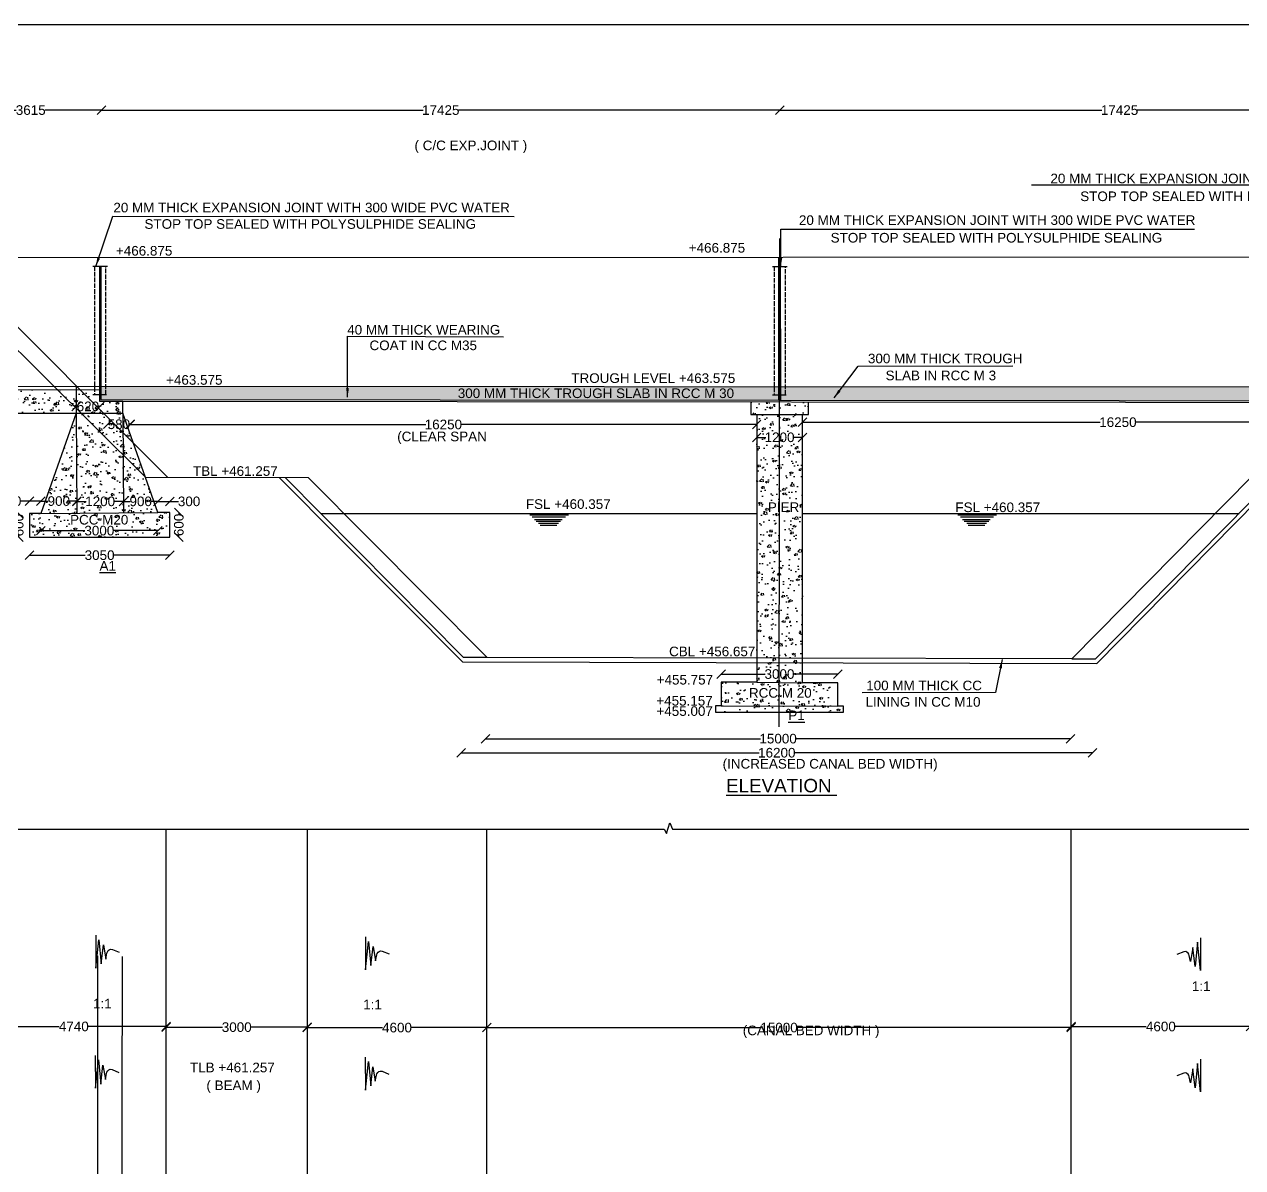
# Model space of a CAD drawing. Header units: feet. Extents: x 5124 to 2925857, y 2311 to 44697474.
# Drawn here: x 2838828 to 2870485, y 44667759 to 44697474 of the extents above; entities that cross this region are included whole.
import ezdxf

# ---------------------------------------------------------------- set-up
doc = ezdxf.new("R2010")
doc.units = ezdxf.units.FT
doc.header["$MEASUREMENT"] = 0
doc.linetypes.add('ACAD_ISO02W100', pattern=[15, 12, -3])
doc.layers.add('DRAWING', color=2, linetype='Continuous')
doc.layers.add('TEXT', color=7, linetype='Continuous')
doc.styles.get("Standard").update_dxf_attribs({"font": 'arial.ttf', "height": 250})
doc.dimstyles.get("Standard").update_dxf_attribs({"dimtxt": 250, "dimasz": 225, "dimexe": 0.18, "dimexo": 0.0625, "dimgap": 0.09, "dimtad": 0, "dimdec": 0, "dimzin": 0, "dimdsep": 46, "dimtxsty": 'Standard', "dimblk": 'OBLIQUE', "dimcen": 0.09, "dimse1": 1, "dimse2": 1, "dimadec": 0, "dimazin": 0, "dimtfac": 1, "dimtdec": 0, "dimtofl": 0, "dimtmove": 0, "dimatfit": 3, "dimfxl": 1, "dimtolj": 1, "dimtzin": 0, "dimarcsym": 0})
pattern_1 = [(50, (0, 0), (537.945137, -47.0641012), [56.25, -618.75]), (355, (0, 0), (-104.0635, 564.1441), [45, -495]), (100.4514, (44.83, -3.9), (433.882036, 517.0796565), [47.8051425, -525.856584]), (46.1842, (0, 150), (800.430786, -124.139261), [84.375, -928.125]), (96.6356, (66.7, 139.66), (700.997029, 730.588403), [71.707716, -788.78475]), (351.1842, (0, 150), (700.996459, 730.58895), [67.5, -742.5]), (21, (75, 112.5), (447.680289, -301.964168), [56.25, -618.75]), (326, (75, 112.5), (182.486499, 543.862534), [45, -495]), (71.4514, (112.3, 87.34), (630.1669714, 241.8978725), [47.8051425, -525.856584]), (37.5, (0, 0), (9.1198915, 249.6703904), [0, -489, 0, -502.5, 0, -496.875]), (7.5, (0, 0), (197.3021531, 295.8087839), [0, -286.5, 0, -477.75, 0, -189.375]), (327.5, (-167.25, 0), (400.3668271, -16.9161538), [0, -187.5, 0, -585, 0, -776.25]), (317.5, (-242.25, 0), (437.389627, 75.0787367), [0, -243.75, 0, -388.5, 0, -551.25])]

# ---------------------------------------------------------------- blocks, each defined once
blk = doc.blocks.new('_Oblique')
at = {"color": 0, "linetype": 'ByBlock', "lineweight": -2}
blk.add_line((-0.5, -0.5), (0.5, 0.5), dxfattribs=at)
blk = doc.blocks.new('*D19')
at = {"layer": 'Defpoints', "color": 0, "transparency": 16777216}
for p in [(2850812, 44678976), (2866015, 44678976), (2866015, 44678908)]:
    blk.add_point(p, dxfattribs=at)
at = {"layer": 'TEXT', "color": 0, "lineweight": -2, "transparency": 16777216}
for p, q in [((2850812, 44678908), (2857955, 44678908)), ((2866015, 44678908), (2858872, 44678908))]:
    blk.add_line(p, q, dxfattribs=at)
at = {"layer": 'TEXT', "color": 0, "lineweight": -2, "transparency": 16777216, "xscale": 225, "yscale": 225, "zscale": 225, "rotation": 180}
blk.add_blockref('_Oblique', (2850812, 44678908), dxfattribs=at)
at = {"layer": 'TEXT', "color": 0, "lineweight": -2, "transparency": 16777216, "xscale": 225, "yscale": 225, "zscale": 225}
blk.add_blockref('_Oblique', (2866015, 44678908), dxfattribs=at)
at = {"layer": 'TEXT', "color": 0, "transparency": 16777216, "insert": (2858414, 44678908), "char_height": 250, "attachment_point": 5}
blk.add_mtext('\\A1;15000', dxfattribs=at)
blk = doc.blocks.new('*D20')
at = {"layer": 'Defpoints', "color": 0, "transparency": 16777216}
for p in [(2850174, 44678565), (2866586, 44678565), (2866586, 44678542)]:
    blk.add_point(p, dxfattribs=at)
at = {"layer": 'TEXT', "color": 0, "lineweight": -2, "transparency": 16777216}
for p, q in [((2850174, 44678542), (2857922, 44678542)), ((2866586, 44678542), (2858838, 44678542))]:
    blk.add_line(p, q, dxfattribs=at)
at = {"layer": 'TEXT', "color": 0, "lineweight": -2, "transparency": 16777216, "xscale": 225, "yscale": 225, "zscale": 225, "rotation": 180}
blk.add_blockref('_Oblique', (2850174, 44678542), dxfattribs=at)
at = {"layer": 'TEXT', "color": 0, "lineweight": -2, "transparency": 16777216, "xscale": 225, "yscale": 225, "zscale": 225}
blk.add_blockref('_Oblique', (2866586, 44678542), dxfattribs=at)
at = {"layer": 'TEXT', "color": 0, "transparency": 16777216, "insert": (2858380, 44678542), "char_height": 250, "attachment_point": 5}
blk.add_mtext('\\A1;16200', dxfattribs=at)
blk = doc.blocks.new('*D21')
at = {"layer": 'Defpoints', "color": 0, "transparency": 16777216}
for p in [(2856933, 44680381), (2859966, 44680587), (2859966, 44680362)]:
    blk.add_point(p, dxfattribs=at)
at = {"layer": 'TEXT', "color": 0, "lineweight": -2, "transparency": 16777216}
for p, q in [((2856933, 44680587), (2858077, 44680587)), ((2859966, 44680587), (2858823, 44680587))]:
    blk.add_line(p, q, dxfattribs=at)
at = {"layer": 'TEXT', "color": 0, "lineweight": -2, "transparency": 16777216, "xscale": 225, "yscale": 225, "zscale": 225, "rotation": 180}
blk.add_blockref('_Oblique', (2856933, 44680587), dxfattribs=at)
at = {"layer": 'TEXT', "color": 0, "lineweight": -2, "transparency": 16777216, "xscale": 225, "yscale": 225, "zscale": 225}
blk.add_blockref('_Oblique', (2859966, 44680587), dxfattribs=at)
at = {"layer": 'TEXT', "color": 0, "transparency": 16777216, "insert": (2858450, 44680587), "char_height": 250, "attachment_point": 5}
blk.add_mtext('\\A1;3000', dxfattribs=at)
blk = doc.blocks.new('*D22')
at = {"layer": 'Defpoints', "color": 0, "transparency": 16777216}
for p in [(2838959, 44684147), (2842607, 44684147), (2842607, 44683677)]:
    blk.add_point(p, dxfattribs=at)
at = {"layer": 'TEXT', "color": 0, "lineweight": -2, "transparency": 16777216}
for p, q in [((2838959, 44683677), (2840410, 44683677)), ((2842607, 44683677), (2841156, 44683677))]:
    blk.add_line(p, q, dxfattribs=at)
at = {"layer": 'TEXT', "color": 0, "lineweight": -2, "transparency": 16777216, "xscale": 225, "yscale": 225, "zscale": 225, "rotation": 180}
blk.add_blockref('_Oblique', (2838959, 44683677), dxfattribs=at)
at = {"layer": 'TEXT', "color": 0, "lineweight": -2, "transparency": 16777216, "xscale": 225, "yscale": 225, "zscale": 225}
blk.add_blockref('_Oblique', (2842607, 44683677), dxfattribs=at)
at = {"layer": 'TEXT', "color": 0, "transparency": 16777216, "insert": (2840783, 44683677), "char_height": 250, "attachment_point": 5}
blk.add_mtext('\\A1;3050', dxfattribs=at)
blk = doc.blocks.new('*D23')
at = {"layer": 'Defpoints', "color": 0, "transparency": 16777216}
for p in [(2838959, 44684755), (2838682, 44684147), (2838959, 44684147)]:
    blk.add_point(p, dxfattribs=at)
at = {"layer": 'TEXT', "color": 0, "lineweight": -2, "transparency": 16777216}
for p, q in [((2838682, 44684755), (2838682, 44684735)), ((2838682, 44684147), (2838682, 44684182))]:
    blk.add_line(p, q, dxfattribs=at)
at = {"layer": 'TEXT', "color": 0, "lineweight": -2, "transparency": 16777216, "xscale": 225, "yscale": 225, "zscale": 225}
for p, rotation in [((2838682, 44684755), 90), ((2838682, 44684147), 270)]:
    blk.add_blockref('_Oblique', p, dxfattribs=dict(at, rotation=rotation))
at = {"layer": 'TEXT', "color": 0, "transparency": 16777216, "insert": (2838682, 44684459), "char_height": 250, "attachment_point": 5, "rotation": 90}
blk.add_mtext('\\A1;600', dxfattribs=at)
blk = doc.blocks.new('*D26')
at = {"layer": 'Defpoints', "color": 0, "transparency": 16777216}
for p in [(2857857, 44687074), (2841574, 44686842), (2857857, 44686842)]:
    blk.add_point(p, dxfattribs=at)
at = {"layer": 'TEXT', "color": 0, "lineweight": -2, "transparency": 16777216}
for p, q in [((2841574, 44687074), (2849257, 44687074)), ((2857857, 44687074), (2850174, 44687074))]:
    blk.add_line(p, q, dxfattribs=at)
at = {"layer": 'TEXT', "color": 0, "lineweight": -2, "transparency": 16777216, "xscale": 225, "yscale": 225, "zscale": 225, "rotation": 180}
blk.add_blockref('_Oblique', (2841574, 44687074), dxfattribs=at)
at = {"layer": 'TEXT', "color": 0, "lineweight": -2, "transparency": 16777216, "xscale": 225, "yscale": 225, "zscale": 225}
blk.add_blockref('_Oblique', (2857857, 44687074), dxfattribs=at)
at = {"layer": 'TEXT', "color": 0, "transparency": 16777216, "insert": (2849716, 44687074), "char_height": 250, "attachment_point": 5}
blk.add_mtext('\\A1;16250', dxfattribs=at)
blk = doc.blocks.new('*D27')
at = {"layer": 'Defpoints', "color": 0, "transparency": 16777216}
for p in [(2859046, 44687074), (2875441, 44687133), (2875441, 44687086)]:
    blk.add_point(p, dxfattribs=at)
at = {"layer": 'TEXT', "color": 0, "lineweight": -2, "transparency": 16777216}
for p, q in [((2859046, 44687133), (2866785, 44687133)), ((2875441, 44687133), (2867702, 44687133))]:
    blk.add_line(p, q, dxfattribs=at)
at = {"layer": 'TEXT', "color": 0, "lineweight": -2, "transparency": 16777216, "xscale": 225, "yscale": 225, "zscale": 225, "rotation": 180}
blk.add_blockref('_Oblique', (2859046, 44687133), dxfattribs=at)
at = {"layer": 'TEXT', "color": 0, "lineweight": -2, "transparency": 16777216, "xscale": 225, "yscale": 225, "zscale": 225}
blk.add_blockref('_Oblique', (2875441, 44687133), dxfattribs=at)
at = {"layer": 'TEXT', "color": 0, "transparency": 16777216, "insert": (2867244, 44687133), "char_height": 250, "attachment_point": 5}
blk.add_mtext('\\A1;16250', dxfattribs=at)
blk = doc.blocks.new('*D28')
at = {"layer": 'Defpoints', "color": 0, "transparency": 16777216}
for p in [(2857857, 44686842), (2859046, 44686842), (2859046, 44686740)]:
    blk.add_point(p, dxfattribs=at)
at = {"layer": 'TEXT', "color": 0, "lineweight": -2, "transparency": 16777216}
for p, q in [((2857857, 44686740), (2858091, 44686740)), ((2859046, 44686740), (2858813, 44686740))]:
    blk.add_line(p, q, dxfattribs=at)
at = {"layer": 'TEXT', "color": 0, "lineweight": -2, "transparency": 16777216, "xscale": 225, "yscale": 225, "zscale": 225, "rotation": 180}
blk.add_blockref('_Oblique', (2857857, 44686740), dxfattribs=at)
at = {"layer": 'TEXT', "color": 0, "lineweight": -2, "transparency": 16777216, "xscale": 225, "yscale": 225, "zscale": 225}
blk.add_blockref('_Oblique', (2859046, 44686740), dxfattribs=at)
at = {"layer": 'TEXT', "color": 0, "transparency": 16777216, "insert": (2858452, 44686740), "char_height": 250, "attachment_point": 5}
blk.add_mtext('\\A1;1200', dxfattribs=at)
blk = doc.blocks.new('*D140')
at = {"layer": 'Defpoints', "color": 0, "transparency": 16777216}
for p in [(2837712, 44671410), (2842514, 44671428), (2842514, 44671410)]:
    blk.add_point(p, dxfattribs=at)
at = {"layer": 'TEXT', "color": 0, "lineweight": -2, "transparency": 16777216}
for p, q in [((2837712, 44671428), (2839735, 44671428)), ((2842514, 44671428), (2840491, 44671428))]:
    blk.add_line(p, q, dxfattribs=at)
at = {"layer": 'TEXT', "color": 0, "lineweight": -2, "transparency": 16777216, "xscale": 225, "yscale": 225, "zscale": 225, "rotation": 180}
blk.add_blockref('_Oblique', (2837712, 44671428), dxfattribs=at)
at = {"layer": 'TEXT', "color": 0, "lineweight": -2, "transparency": 16777216, "xscale": 225, "yscale": 225, "zscale": 225}
blk.add_blockref('_Oblique', (2842514, 44671428), dxfattribs=at)
at = {"layer": 'TEXT', "color": 0, "transparency": 16777216, "insert": (2840113, 44671428), "char_height": 250, "attachment_point": 5}
blk.add_mtext('\\A1;4740', dxfattribs=at)
blk = doc.blocks.new('*D141')
at = {"layer": 'Defpoints', "color": 0, "transparency": 16777216}
for p in [(2842514, 44671428), (2846178, 44671428), (2846178, 44671410)]:
    blk.add_point(p, dxfattribs=at)
at = {"layer": 'TEXT', "color": 0, "lineweight": -2, "transparency": 16777216}
for p, q in [((2842514, 44671410), (2843973, 44671410)), ((2846178, 44671410), (2844719, 44671410))]:
    blk.add_line(p, q, dxfattribs=at)
at = {"layer": 'TEXT', "color": 0, "lineweight": -2, "transparency": 16777216, "xscale": 225, "yscale": 225, "zscale": 225, "rotation": 180}
blk.add_blockref('_Oblique', (2842514, 44671410), dxfattribs=at)
at = {"layer": 'TEXT', "color": 0, "lineweight": -2, "transparency": 16777216, "xscale": 225, "yscale": 225, "zscale": 225}
blk.add_blockref('_Oblique', (2846178, 44671410), dxfattribs=at)
at = {"layer": 'TEXT', "color": 0, "transparency": 16777216, "insert": (2844346, 44671410), "char_height": 250, "attachment_point": 5}
blk.add_mtext('\\A1;3000', dxfattribs=at)
blk = doc.blocks.new('*D142')
at = {"layer": 'Defpoints', "color": 0, "transparency": 16777216}
for p in [(2846178, 44671410), (2850843, 44671410), (2850843, 44671398)]:
    blk.add_point(p, dxfattribs=at)
at = {"layer": 'TEXT', "color": 0, "lineweight": -2, "transparency": 16777216}
for p, q in [((2846178, 44671398), (2848133, 44671398)), ((2850843, 44671398), (2848889, 44671398))]:
    blk.add_line(p, q, dxfattribs=at)
at = {"layer": 'TEXT', "color": 0, "lineweight": -2, "transparency": 16777216, "xscale": 225, "yscale": 225, "zscale": 225, "rotation": 180}
blk.add_blockref('_Oblique', (2846178, 44671398), dxfattribs=at)
at = {"layer": 'TEXT', "color": 0, "lineweight": -2, "transparency": 16777216, "xscale": 225, "yscale": 225, "zscale": 225}
blk.add_blockref('_Oblique', (2850843, 44671398), dxfattribs=at)
at = {"layer": 'TEXT', "color": 0, "transparency": 16777216, "insert": (2848511, 44671398), "char_height": 250, "attachment_point": 5}
blk.add_mtext('\\A1;4600', dxfattribs=at)
blk = doc.blocks.new('*D143')
at = {"layer": 'Defpoints', "color": 0, "transparency": 16777216}
for p in [(2850843, 44671398), (2866032, 44671398), (2866032, 44671398)]:
    blk.add_point(p, dxfattribs=at)
at = {"layer": 'TEXT', "color": 0, "lineweight": -2, "transparency": 16777216}
for p, q in [((2850843, 44671398), (2857979, 44671398)), ((2866032, 44671398), (2858896, 44671398))]:
    blk.add_line(p, q, dxfattribs=at)
at = {"layer": 'TEXT', "color": 0, "lineweight": -2, "transparency": 16777216, "xscale": 225, "yscale": 225, "zscale": 225, "rotation": 180}
blk.add_blockref('_Oblique', (2850843, 44671398), dxfattribs=at)
at = {"layer": 'TEXT', "color": 0, "lineweight": -2, "transparency": 16777216, "xscale": 225, "yscale": 225, "zscale": 225}
blk.add_blockref('_Oblique', (2866032, 44671398), dxfattribs=at)
at = {"layer": 'TEXT', "color": 0, "transparency": 16777216, "insert": (2858438, 44671398), "char_height": 250, "attachment_point": 5}
blk.add_mtext('\\A1;15000', dxfattribs=at)
blk = doc.blocks.new('*D144')
at = {"layer": 'Defpoints', "color": 0, "transparency": 16777216}
for p in [(2866032, 44671426), (2870689, 44671426), (2870689, 44671422)]:
    blk.add_point(p, dxfattribs=at)
at = {"layer": 'TEXT', "color": 0, "lineweight": -2, "transparency": 16777216}
for p, q in [((2866032, 44671426), (2867982, 44671426)), ((2870689, 44671426), (2868738, 44671426))]:
    blk.add_line(p, q, dxfattribs=at)
at = {"layer": 'TEXT', "color": 0, "lineweight": -2, "transparency": 16777216, "xscale": 225, "yscale": 225, "zscale": 225, "rotation": 180}
blk.add_blockref('_Oblique', (2866032, 44671426), dxfattribs=at)
at = {"layer": 'TEXT', "color": 0, "lineweight": -2, "transparency": 16777216, "xscale": 225, "yscale": 225, "zscale": 225}
blk.add_blockref('_Oblique', (2870689, 44671426), dxfattribs=at)
at = {"layer": 'TEXT', "color": 0, "transparency": 16777216, "insert": (2868360, 44671426), "char_height": 250, "attachment_point": 5}
blk.add_mtext('\\A1;4600', dxfattribs=at)
blk = doc.blocks.new('*D160')
at = {"layer": 'Defpoints', "color": 0, "transparency": 16777216}
for p in [(2837149, 44695245), (2840836, 44695245), (2840836, 44695245)]:
    blk.add_point(p, dxfattribs=at)
at = {"layer": 'TEXT', "color": 0, "lineweight": -2, "transparency": 16777216}
for p, q in [((2837149, 44695245), (2838618, 44695245)), ((2840836, 44695245), (2839367, 44695245))]:
    blk.add_line(p, q, dxfattribs=at)
at = {"layer": 'TEXT', "color": 0, "lineweight": -2, "transparency": 16777216, "xscale": 225, "yscale": 225, "zscale": 225, "rotation": 180}
blk.add_blockref('_Oblique', (2837149, 44695245), dxfattribs=at)
at = {"layer": 'TEXT', "color": 0, "lineweight": -2, "transparency": 16777216, "xscale": 225, "yscale": 225, "zscale": 225}
blk.add_blockref('_Oblique', (2840836, 44695245), dxfattribs=at)
at = {"layer": 'TEXT', "color": 0, "transparency": 16777216, "insert": (2838993, 44695245), "char_height": 250, "attachment_point": 5}
blk.add_mtext('\\A1;3615', dxfattribs=at)
blk = doc.blocks.new('*D161')
at = {"layer": 'Defpoints', "color": 0, "transparency": 16777216}
for p in [(2840836, 44695245), (2858460, 44695245), (2858460, 44695245)]:
    blk.add_point(p, dxfattribs=at)
at = {"layer": 'TEXT', "color": 0, "lineweight": -2, "transparency": 16777216}
for p, q in [((2840836, 44695245), (2849188, 44695245)), ((2858460, 44695245), (2850107, 44695245))]:
    blk.add_line(p, q, dxfattribs=at)
at = {"layer": 'TEXT', "color": 0, "lineweight": -2, "transparency": 16777216, "xscale": 225, "yscale": 225, "zscale": 225, "rotation": 180}
blk.add_blockref('_Oblique', (2840836, 44695245), dxfattribs=at)
at = {"layer": 'TEXT', "color": 0, "lineweight": -2, "transparency": 16777216, "xscale": 225, "yscale": 225, "zscale": 225}
blk.add_blockref('_Oblique', (2858460, 44695245), dxfattribs=at)
at = {"layer": 'TEXT', "color": 0, "transparency": 16777216, "insert": (2849648, 44695245), "char_height": 250, "attachment_point": 5}
blk.add_mtext('\\A1;17425', dxfattribs=at)
blk = doc.blocks.new('*D162')
at = {"layer": 'Defpoints', "color": 0, "transparency": 16777216}
for p in [(2858460, 44695245), (2876115, 44695245), (2876115, 44695245)]:
    blk.add_point(p, dxfattribs=at)
at = {"layer": 'TEXT', "color": 0, "lineweight": -2, "transparency": 16777216}
for p, q in [((2858460, 44695245), (2866828, 44695245)), ((2876115, 44695245), (2867747, 44695245))]:
    blk.add_line(p, q, dxfattribs=at)
at = {"layer": 'TEXT', "color": 0, "lineweight": -2, "transparency": 16777216, "xscale": 225, "yscale": 225, "zscale": 225, "rotation": 180}
blk.add_blockref('_Oblique', (2858460, 44695245), dxfattribs=at)
at = {"layer": 'TEXT', "color": 0, "lineweight": -2, "transparency": 16777216, "xscale": 225, "yscale": 225, "zscale": 225}
blk.add_blockref('_Oblique', (2876115, 44695245), dxfattribs=at)
at = {"layer": 'TEXT', "color": 0, "transparency": 16777216, "insert": (2867287, 44695245), "char_height": 250, "attachment_point": 5}
blk.add_mtext('\\A1;17425', dxfattribs=at)
blk = doc.blocks.new('*D178')
at = {"layer": 'Defpoints', "color": 0, "transparency": 16777216}
for p in [(2839256, 44685083), (2838959, 44684763), (2839256, 44684763)]:
    blk.add_point(p, dxfattribs=at)
at = {"layer": 'TEXT', "color": 0, "lineweight": -2, "transparency": 16777216}
for p, q in [((2838959, 44685083), (2838734, 44685083)), ((2839256, 44685083), (2838959, 44685083))]:
    blk.add_line(p, q, dxfattribs=at)
at = {"layer": 'TEXT', "color": 0, "lineweight": -2, "transparency": 16777216, "xscale": 225, "yscale": 225, "zscale": 225, "rotation": 180}
blk.add_blockref('_Oblique', (2838959, 44685083), dxfattribs=at)
at = {"layer": 'TEXT', "color": 0, "lineweight": -2, "transparency": 16777216, "xscale": 225, "yscale": 225, "zscale": 225}
blk.add_blockref('_Oblique', (2839256, 44685083), dxfattribs=at)
at = {"layer": 'TEXT', "color": 0, "transparency": 16777216, "insert": (2838458, 44685083), "char_height": 250, "attachment_point": 5}
blk.add_mtext('\\A1;300', dxfattribs=at)
blk = doc.blocks.new('*D179')
at = {"layer": 'Defpoints', "color": 0, "transparency": 16777216}
for p in [(2840190, 44685083), (2839256, 44684763), (2840190, 44684769)]:
    blk.add_point(p, dxfattribs=at)
at = {"layer": 'TEXT', "color": 0, "lineweight": -2, "transparency": 16777216}
for p, q in [((2839256, 44685083), (2839447, 44685083)), ((2840190, 44685083), (2839998, 44685083))]:
    blk.add_line(p, q, dxfattribs=at)
at = {"layer": 'TEXT', "color": 0, "lineweight": -2, "transparency": 16777216, "xscale": 225, "yscale": 225, "zscale": 225, "rotation": 180}
blk.add_blockref('_Oblique', (2839256, 44685083), dxfattribs=at)
at = {"layer": 'TEXT', "color": 0, "lineweight": -2, "transparency": 16777216, "xscale": 225, "yscale": 225, "zscale": 225}
blk.add_blockref('_Oblique', (2840190, 44685083), dxfattribs=at)
at = {"layer": 'TEXT', "color": 0, "transparency": 16777216, "insert": (2839723, 44685083), "char_height": 250, "attachment_point": 5}
blk.add_mtext('\\A1;900', dxfattribs=at)
blk = doc.blocks.new('*D180')
at = {"layer": 'Defpoints', "color": 0, "transparency": 16777216}
for p in [(2840190, 44685083), (2841404, 44685083), (2841404, 44685075)]:
    blk.add_point(p, dxfattribs=at)
at = {"layer": 'TEXT', "color": 0, "lineweight": -2, "transparency": 16777216}
for p, q in [((2840190, 44685075), (2840436, 44685075)), ((2841404, 44685075), (2841158, 44685075))]:
    blk.add_line(p, q, dxfattribs=at)
at = {"layer": 'TEXT', "color": 0, "lineweight": -2, "transparency": 16777216, "xscale": 225, "yscale": 225, "zscale": 225, "rotation": 180}
blk.add_blockref('_Oblique', (2840190, 44685075), dxfattribs=at)
at = {"layer": 'TEXT', "color": 0, "lineweight": -2, "transparency": 16777216, "xscale": 225, "yscale": 225, "zscale": 225}
blk.add_blockref('_Oblique', (2841404, 44685075), dxfattribs=at)
at = {"layer": 'TEXT', "color": 0, "transparency": 16777216, "insert": (2840797, 44685075), "char_height": 250, "attachment_point": 5}
blk.add_mtext('\\A1;1200', dxfattribs=at)
blk = doc.blocks.new('*D181')
at = {"layer": 'Defpoints', "color": 0, "transparency": 16777216}
for p in [(2842297, 44685075), (2841406, 44684777), (2842297, 44684783)]:
    blk.add_point(p, dxfattribs=at)
at = {"layer": 'TEXT', "color": 0, "lineweight": -2, "transparency": 16777216}
for p, q in [((2841406, 44685075), (2841575, 44685075)), ((2842297, 44685075), (2842127, 44685075))]:
    blk.add_line(p, q, dxfattribs=at)
at = {"layer": 'TEXT', "color": 0, "lineweight": -2, "transparency": 16777216, "xscale": 225, "yscale": 225, "zscale": 225, "rotation": 180}
blk.add_blockref('_Oblique', (2841406, 44685075), dxfattribs=at)
at = {"layer": 'TEXT', "color": 0, "lineweight": -2, "transparency": 16777216, "xscale": 225, "yscale": 225, "zscale": 225}
blk.add_blockref('_Oblique', (2842297, 44685075), dxfattribs=at)
at = {"layer": 'TEXT', "color": 0, "transparency": 16777216, "insert": (2841851, 44685075), "char_height": 250, "attachment_point": 5}
blk.add_mtext('\\A1;900', dxfattribs=at)
blk = doc.blocks.new('*D182')
at = {"layer": 'Defpoints', "color": 0, "transparency": 16777216}
for p in [(2842607, 44685075), (2842297, 44684783), (2842607, 44684783)]:
    blk.add_point(p, dxfattribs=at)
at = {"layer": 'TEXT', "color": 0, "lineweight": -2, "transparency": 16777216}
for p, q in [((2842297, 44685075), (2842607, 44685075)), ((2842607, 44685075), (2842832, 44685075))]:
    blk.add_line(p, q, dxfattribs=at)
at = {"layer": 'TEXT', "color": 0, "lineweight": -2, "transparency": 16777216, "xscale": 225, "yscale": 225, "zscale": 225, "rotation": 180}
blk.add_blockref('_Oblique', (2842297, 44685075), dxfattribs=at)
at = {"layer": 'TEXT', "color": 0, "lineweight": -2, "transparency": 16777216, "xscale": 225, "yscale": 225, "zscale": 225}
blk.add_blockref('_Oblique', (2842607, 44685075), dxfattribs=at)
at = {"layer": 'TEXT', "color": 0, "transparency": 16777216, "insert": (2843108, 44685075), "char_height": 250, "attachment_point": 5}
blk.add_mtext('\\A1;300', dxfattribs=at)
blk = doc.blocks.new('*D183')
at = {"layer": 'Defpoints', "color": 0, "transparency": 16777216}
for p in [(2839256, 44684763), (2842297, 44684783), (2842297, 44684315)]:
    blk.add_point(p, dxfattribs=at)
at = {"layer": 'TEXT', "color": 0, "lineweight": -2, "transparency": 16777216}
for p, q in [((2839256, 44684315), (2840403, 44684315)), ((2842297, 44684315), (2841149, 44684315))]:
    blk.add_line(p, q, dxfattribs=at)
at = {"layer": 'TEXT', "color": 0, "lineweight": -2, "transparency": 16777216, "xscale": 225, "yscale": 225, "zscale": 225, "rotation": 180}
blk.add_blockref('_Oblique', (2839256, 44684315), dxfattribs=at)
at = {"layer": 'TEXT', "color": 0, "lineweight": -2, "transparency": 16777216, "xscale": 225, "yscale": 225, "zscale": 225}
blk.add_blockref('_Oblique', (2842297, 44684315), dxfattribs=at)
at = {"layer": 'TEXT', "color": 0, "transparency": 16777216, "insert": (2840776, 44684315), "char_height": 250, "attachment_point": 5}
blk.add_mtext('\\A1;3000', dxfattribs=at)
blk = doc.blocks.new('*D184')
at = {"layer": 'Defpoints', "color": 0, "transparency": 16777216}
for p in [(2842607, 44684783), (2842607, 44684145), (2842842, 44684145)]:
    blk.add_point(p, dxfattribs=at)
at = {"layer": 'TEXT', "color": 0, "lineweight": -2, "transparency": 16777216}
for p, q in [((2842842, 44684783), (2842842, 44684741)), ((2842842, 44684145), (2842842, 44684188))]:
    blk.add_line(p, q, dxfattribs=at)
at = {"layer": 'TEXT', "color": 0, "lineweight": -2, "transparency": 16777216, "xscale": 225, "yscale": 225, "zscale": 225}
for p, rotation in [((2842842, 44684783), 90), ((2842842, 44684145), 270)]:
    blk.add_blockref('_Oblique', p, dxfattribs=dict(at, rotation=rotation))
at = {"layer": 'TEXT', "color": 0, "transparency": 16777216, "insert": (2842842, 44684464), "char_height": 250, "attachment_point": 5, "rotation": 90}
blk.add_mtext('\\A1;600', dxfattribs=at)
blk = doc.blocks.new('*D185')
at = {"layer": 'Defpoints', "color": 0, "transparency": 16777216}
for p in [(2840172, 44687671), (2840786, 44687671), (2840172, 44687544)]:
    blk.add_point(p, dxfattribs=at)
at = {"layer": 'TEXT', "color": 0, "lineweight": -2, "transparency": 16777216}
for p, q in [((2840172, 44687544), (2840203, 44687544)), ((2840786, 44687544), (2840756, 44687544))]:
    blk.add_line(p, q, dxfattribs=at)
at = {"layer": 'TEXT', "color": 0, "lineweight": -2, "transparency": 16777216, "xscale": 225, "yscale": 225, "zscale": 225, "rotation": 180}
blk.add_blockref('_Oblique', (2840172, 44687544), dxfattribs=at)
at = {"layer": 'TEXT', "color": 0, "lineweight": -2, "transparency": 16777216, "xscale": 225, "yscale": 225, "zscale": 225}
blk.add_blockref('_Oblique', (2840786, 44687544), dxfattribs=at)
at = {"layer": 'TEXT', "color": 0, "transparency": 16777216, "insert": (2840479, 44687544), "char_height": 250, "attachment_point": 5}
blk.add_mtext('\\A1;620', dxfattribs=at)
blk = doc.blocks.new('*D186')
at = {"layer": 'Defpoints', "color": 0, "transparency": 16777216}
for p in [(2840994, 44687079), (2840994, 44686842), (2841574, 44686842)]:
    blk.add_point(p, dxfattribs=at)
at = {"layer": 'TEXT', "color": 0, "lineweight": -2, "transparency": 16777216}
for p, q in [((2840994, 44687079), (2841008, 44687079)), ((2841574, 44687079), (2841560, 44687079))]:
    blk.add_line(p, q, dxfattribs=at)
at = {"layer": 'TEXT', "color": 0, "lineweight": -2, "transparency": 16777216, "xscale": 225, "yscale": 225, "zscale": 225, "rotation": 180}
blk.add_blockref('_Oblique', (2840994, 44687079), dxfattribs=at)
at = {"layer": 'TEXT', "color": 0, "lineweight": -2, "transparency": 16777216, "xscale": 225, "yscale": 225, "zscale": 225}
blk.add_blockref('_Oblique', (2841574, 44687079), dxfattribs=at)
at = {"layer": 'TEXT', "color": 0, "transparency": 16777216, "insert": (2841284, 44687079), "char_height": 250, "attachment_point": 5}
blk.add_mtext('\\A1;580', dxfattribs=at)

msp = doc.modelspace()

# ---------------------------------------------------------------- hatches: boundary and pattern name
at = {"layer": 'DRAWING'}
h = msp.add_hatch(dxfattribs=at)
h.set_pattern_fill('AR-CONC', color=0, scale=75, style=0)
h.set_pattern_definition(pattern_1)
h.paths.add_polyline_path([(2839675.2, 44687986.3), (2836402.1, 44687981.2), (2836402.1, 44687369.5), (2840172.3, 44687369.5), (2840172.3, 44687493)])
h.paths.add_polyline_path([(2840172.3, 44687987), (2839675.2, 44687986.3), (2840172.3, 44687493)])
h.paths.add_polyline_path([(2840264.6, 44687987.2), (2840172.3, 44687987), (2840172.3, 44687493), (2840296.7, 44687369.5), (2840881.5, 44687369.5)])
h.paths.add_polyline_path([(2840785.8, 44687855.4), (2840646.7, 44687855.4), (2840646.7, 44687987.8), (2840264.6, 44687987.2), (2840881.5, 44687369.5), (2841388.6, 44687369.5), (2841388.6, 44687671.2), (2840785.8, 44687671.2)])
h.paths.add_polyline_path([(2841388.6, 44687369.5), (2840881.5, 44687369.5), (2841392, 44686858.3)], flags=17)
h.paths.add_polyline_path([(2840881.5, 44687369.5), (2840296.7, 44687369.5), (2841395.9, 44686278.6), (2841392, 44686858.3)])
h.paths.add_polyline_path([(2840296.7, 44687369.5), (2840172.3, 44687369.5), (2840189.6, 44684768.8), (2841405.9, 44684776.9), (2841395.9, 44686278.6)])
h.paths.add_polyline_path([(2840172.3, 44687369.5), (2839255.7, 44684762.6), (2840189.6, 44684768.8)])
h.paths.add_polyline_path([(2841972.4, 44685706.5), (2841395.9, 44686278.6), (2841405.9, 44684776.9), (2842296.6, 44684782.9)])
h.paths.add_polyline_path([(2841663.5, 44686586.5), (2841392, 44686858.3), (2841395.9, 44686278.6), (2841972.4, 44685706.5)])
h.paths.add_polyline_path([(2841388.6, 44687369.5), (2841392, 44686858.3), (2841663.5, 44686586.5)])
h.paths.add_polyline_path([(2842607, 44684782.9), (2842296.6, 44684782.9), (2839255.7, 44684762.6), (2838958.8, 44684762.6), (2838958.8, 44684145.2), (2842607, 44684145.2)])
h = msp.add_hatch(dxfattribs=at)
h.set_pattern_fill('AR-CONC', color=0, scale=75, style=0)
h.set_pattern_definition(pattern_1)
h.paths.add_polyline_path([(2876091.1, 44687844.7), (2875967.5, 44687844.7), (2875967.5, 44688046.8), (2840813.8, 44688057.8), (2840813.8, 44687725.3), (2876091.1, 44687693)])
h = msp.add_hatch(dxfattribs=at)
h.set_pattern_fill('AR-CONC', color=0, scale=75, style=0)
h.set_pattern_definition(pattern_1)
h.paths.add_polyline_path([(2859206.5, 44687655.9), (2858450.9, 44687656.6), (2858450.4, 44687338), (2859206.2, 44687338)])
h.paths.add_polyline_path([(2858450.9, 44687656.6), (2857706, 44687657.2), (2857706, 44687338), (2858450.4, 44687338)])
h = msp.add_hatch(dxfattribs=at)
h.set_pattern_fill('AR-CONC', color=0, scale=75, style=0)
h.set_pattern_definition(pattern_1)
h.paths.add_polyline_path([(2859046.1, 44687338), (2858450.4, 44687338), (2858440.7, 44681001.2), (2859046.1, 44680999.7)])
h.paths.add_polyline_path([(2858450.4, 44687338), (2857857.4, 44687338), (2857857.4, 44681002.7), (2858440.7, 44681001.2)])
h.paths.add_polyline_path([(2858440.7, 44681001.2), (2857857.4, 44681002.7), (2857857.4, 44680887.8), (2858440.5, 44680886.2)])
h.paths.add_polyline_path([(2859046.1, 44680999.7), (2858440.7, 44681001.2), (2858440.5, 44680886.2), (2859046.1, 44680884.5)])
h = msp.add_hatch(dxfattribs=at)
h.set_pattern_fill('AR-CONC', color=0, scale=75, style=0)
h.set_pattern_definition(pattern_1)
h.paths.add_polyline_path([(2858438.8, 44679756), (2856933.3, 44679762.5), (2856786.3, 44679762.5), (2856786.3, 44679600.8), (2858438.6, 44679600.8)])
h.paths.add_polyline_path([(2860113.5, 44679749.3), (2859966.3, 44679749.3), (2858438.8, 44679756), (2858438.6, 44679600.8), (2860113.5, 44679600.8)])
h.paths.add_polyline_path([(2859966.3, 44680362.4), (2859046.1, 44680362.4), (2858439.7, 44680372), (2858438.8, 44679756), (2859966.3, 44679749.3)])
h.paths.add_polyline_path([(2858439.7, 44680372), (2857857.4, 44680381.3), (2856933.3, 44680381.3), (2856933.3, 44679762.5), (2858438.8, 44679756)])
h.paths.add_polyline_path([(2858440.5, 44680886.2), (2857857.4, 44680887.8), (2857857.4, 44680381.3), (2858439.7, 44680372)])
h.paths.add_polyline_path([(2859046.1, 44680884.5), (2858440.5, 44680886.2), (2858439.7, 44680372), (2859046.1, 44680362.4)])
h.paths.add_polyline_path([(2859046.1, 44680999.7), (2858440.7, 44681001.2), (2858440.5, 44680886.2), (2859046.1, 44680884.5)])
h.paths.add_polyline_path([(2858440.7, 44681001.2), (2857857.4, 44681002.7), (2857857.4, 44680887.8), (2858440.5, 44680886.2)])

# ---------------------------------------------------------------- linework, layer by layer
at = {"layer": 'DRAWING', "color": 0}
msp.add_lwpolyline([(2810208.4, 44697474.4), (2925812.5, 44697474.4), (2925812.5, 44609612.5), (2810208.4, 44609612.5)], close=True, dxfattribs=at)
for points in [[(2837288.4, 44691411.9), (2879784.6, 44691428.6), (2879784.6, 44692496.9), (2880003.6, 44692496.9), (2880003.6, 44691725.1), (2880223.2, 44691725.1), (2880223.2, 44691421.4), (2884512.3, 44691421.4), (2884512.3, 44691719.5), (2884730.7, 44691719.5), (2884730.7, 44692501.8), (2884946.7, 44692501.8), (2884938.7, 44686041.7)], [(2858438, 44679214.9), (2858457.4, 44691909.2)], [(2828490.7, 44687473.9), (2828490.7, 44687369.5), (2841388.6, 44687369.5), (2841388.6, 44687671.2), (2840785.8, 44687671.2), (2840785.8, 44691193.7)], [(2840607.4, 44691192.4), (2840984.1, 44691192.4)], [(2840813.8, 44691190.9), (2840813.8, 44687725.3), (2876091.1, 44687693), (2876091.1, 44691198.4)], [(2876127.1, 44691194.4), (2876127.1, 44687641.5), (2841388.6, 44687671.2)], [(2858269.7, 44691181.7), (2858646.4, 44691181.7)], [(2858431.3, 44687709.2), (2858429.9, 44691420.2)], [(2858480.8, 44687709.2), (2858479.3, 44691420.2)], [(2836733, 44690906.2), (2841972.4, 44685706.5), (2846200.1, 44685700), (2850856, 44681019.9), (2850240.7, 44681019.9), (2845601.9, 44685700.9)], [(2837288.4, 44690967.2), (2842543.3, 44685705.6)], [(2845445.6, 44685701.1), (2850213.1, 44680909.3), (2866696.9, 44680863), (2871467, 44685705.2), (2874978.4, 44685705.2), (2879784.6, 44690554.9)], [(2904056.8, 44688038), (2828798, 44688061.6), (2817310.6, 44688012.9)], [(2828490.5, 44687968.9), (2840785.8, 44687988)], [(2840172.3, 44688058), (2840172.3, 44687369.5), (2839255.7, 44684762.6), (2838958.8, 44684762.6), (2838958.8, 44684145.2), (2842607, 44684145.2), (2842607, 44684782.9), (2842296.6, 44684782.9), (2841388.6, 44687369.5)], [(2840607.8, 44687855.4), (2840963.1, 44687855.4)], [(2857706, 44687657.2), (2857706, 44687338), (2859206.2, 44687338), (2859206.5, 44687655.9)], [(2858270.2, 44687844.7), (2858625.4, 44687844.7)], [(2840172.3, 44687369.5), (2840189.6, 44684768.8)], [(2841388.6, 44687369.5), (2841405.9, 44684776.9)], [(2857857.4, 44687338), (2857857.4, 44680381.3), (2856933.3, 44680381.3), (2856933.3, 44679762.5), (2856786.3, 44679762.5), (2856786.3, 44679600.8), (2860113.5, 44679600.8), (2860113.5, 44679749.3), (2859966.3, 44679749.3), (2859966.3, 44680362.4), (2859046.1, 44680362.4), (2859046.1, 44687338)], [(2871467, 44685705.2), (2870710.5, 44685705.2), (2866050.5, 44680982.5), (2866659.5, 44680982.5), (2871323.1, 44685705.2)], [(2839255.7, 44684762.6), (2842296.6, 44684782.9)], [(2846532.1, 44684762.3), (2857857.4, 44684763.3)], [(2859046.1, 44684763.4), (2870394.2, 44684764.4)], [(2866050.5, 44680982.5), (2850856, 44681019.9)], [(2857857.4, 44680381.3), (2859046.1, 44680362.4)], [(2856933.3, 44679762.5), (2859966.3, 44679749.3)], [(2816335.3, 44676554.3), (2855455.9, 44676554.3), (2855516.2, 44676447.4), (2855597.4, 44676718), (2855671.9, 44676554.3), (2894747.6, 44676554.3)], [(2841889.4, 44659093.6), (2841889.4, 44663279.8), (2842514.4, 44666291.5), (2842514.4, 44676554.3)], [(2846177.8, 44676554.3), (2846177.8, 44666241), (2845547.9, 44663214.3), (2845545.6, 44659091.5)], [(2850207.1, 44659088.9), (2850207.1, 44663268), (2850843.4, 44666289.1), (2850843.4, 44676554.3)], [(2866605.1, 44659079.6), (2866619.3, 44663252.2), (2866031.9, 44666297.7), (2866031.9, 44676554.3)], [(2840735, 44659585.7), (2840735, 44673262.3)], [(2841366.1, 44673244.3), (2841304.4, 44644468.1)]]:
    msp.add_lwpolyline(points, dxfattribs=at)
at = {"layer": 'DRAWING', "color": 0, "linetype": 'ACAD_ISO02W100', "ltscale": 10}
for points in [[(2840646.7, 44691192.4), (2840646.7, 44687855.4)], [(2840947.6, 44687855.4), (2840947.6, 44691192.4)], [(2858309.1, 44691181.7), (2858309.1, 44687844.7)], [(2858610, 44687844.7), (2858610, 44691181.7)]]:
    msp.add_lwpolyline(points, dxfattribs=at)
at = {"layer": 'DRAWING', "color": 0}
for points in [[(2840681.8, 44673800.4), (2840683.5, 44672946.4), (2840760.6, 44673683.7), (2840821.6, 44673055.8), (2840880.7, 44673547.3), (2840941.6, 44673177.9), (2840972.2, 44673333.9, -0.2755658), (2841067.2, 44673439.8), (2841117.3, 44673432.5), (2841295.1, 44673360.9)], [(2847694, 44673755.8), (2847695.8, 44672901.8), (2847772.9, 44673639.1), (2847833.9, 44673011.3), (2847893, 44673502.7), (2847953.9, 44673133.3), (2847984.5, 44673289.4, -0.2755658), (2848079.4, 44673395.3), (2848129.6, 44673388), (2848307.4, 44673316.3)], [(2869390.4, 44673735.8), (2869388.6, 44672881.8), (2869311.5, 44673619.1), (2869250.5, 44672991.3), (2869191.4, 44673482.7), (2869130.5, 44673113.3), (2869099.9, 44673269.4, 0.2755658), (2869005, 44673375.3), (2868954.8, 44673368), (2868777, 44673296.3)], [(2840671.8, 44670675), (2840673.6, 44669821), (2840750.7, 44670558.3), (2840811.7, 44669930.4), (2840870.8, 44670421.9), (2840931.7, 44670052.4), (2840962.2, 44670208.5, -0.2755658), (2841057.2, 44670314.4), (2841107.4, 44670307.1), (2841285.2, 44670235.5)], [(2847687.6, 44670630.6), (2847689.4, 44669776.6), (2847766.5, 44670513.9), (2847827.5, 44669886), (2847886.6, 44670377.5), (2847947.5, 44670008.1), (2847978.1, 44670164.2, -0.2755658), (2848073, 44670270.1), (2848123.2, 44670262.8), (2848301, 44670191.1)], [(2869390.4, 44670581.8), (2869388.6, 44669727.8), (2869311.5, 44670465.1), (2869250.5, 44669837.2), (2869191.4, 44670328.7), (2869130.5, 44669959.2), (2869099.9, 44670115.3, 0.2755658), (2869005, 44670221.2), (2868954.8, 44670213.9), (2868777, 44670142.3)]]:
    msp.add_lwpolyline(points, format="xyb", dxfattribs=at)
at = {"layer": 'TEXT', "color": 0}
for points in [[(2851962.9, 44684724), (2852963.2, 44684724)], [(2852025.6, 44684672.6), (2852887.1, 44684672.6)], [(2852083.8, 44684607.7), (2852799.9, 44684607.7)], [(2852761.8, 44684551.9), (2852126.3, 44684551.9)], [(2852708.1, 44684498.2), (2852191.2, 44684498.2)], [(2863088.2, 44684724), (2864088.5, 44684724)], [(2863150.8, 44684672.6), (2864012.4, 44684672.6)], [(2863209, 44684607.7), (2863925.1, 44684607.7)], [(2863887.1, 44684551.9), (2863251.5, 44684551.9)], [(2863833.3, 44684498.2), (2863316.4, 44684498.2)], [(2852663.3, 44684453.5), (2852231.5, 44684453.5)], [(2863788.6, 44684453.5), (2863356.7, 44684453.5)]]:
    msp.add_lwpolyline(points, dxfattribs=at)

# ---------------------------------------------------------------- texts
for s, height, p in [('( C/C EXP.JOINT )', 250, (2848964.9, 44694203.5)), ('20 MM THICK EXPANSION JOINT WITH 300 WIDE PVC WATER ', 250, (2865490.3, 44693343.9)), ('STOP TOP SEALED WITH POLYSULPHIDE SEALING ', 250, (2866264.7, 44692880.4)), ('20 MM THICK EXPANSION JOINT WITH 300 WIDE PVC WATER ', 250, (2841140.7, 44692587.6)), ('STOP TOP SEALED WITH POLYSULPHIDE SEALING ', 250, (2841948.6, 44692160.7)), ('20 MM THICK EXPANSION JOINT WITH 300 WIDE PVC WATER ', 250, (2858955.1, 44692260.9)), ('+466.875', 250, (2856091.7, 44691541.5)), ('STOP TOP SEALED WITH POLYSULPHIDE SEALING ', 250, (2859779.1, 44691803.6)), ('+466.875', 250, (2841206.9, 44691464.6)), ('40 MM THICK WEARING ', 250, (2847216.9, 44689411.8)), ('COAT IN CC M35', 250, (2847796.1, 44689006.6)), ('300 MM THICK TROUGH ', 250, (2860748.5, 44688665.5)), ('+463.575', 250, (2842510, 44688108)), ('TROUGH LEVEL +463.575 ', 250, (2853040.8, 44688154.5)), ('SLAB IN RCC M 3 ', 250, (2861207.4, 44688224.8)), ('300 MM THICK TROUGH SLAB IN RCC M 30 ', 250, (2850090.4, 44687761.3)), ('(CLEAR SPAN ', 250, (2848516.4, 44686639.1)), ('TBL +461.257', 250, (2843208.6, 44685739.3)), ('FSL +460.357 ', 250, (2851859.9, 44684881.6)), ('PIER ', 250, (2858148.5, 44684800.2)), ('FSL +460.357 ', 250, (2863020.7, 44684797.6)), ('PCC M20', 250, (2840015.3, 44684474.7)), ('%%UA1', 250, (2840780.3, 44683275.6)), ('CBL +456.657 ', 250, (2855580.4, 44681050.6)), ('+455.757', 250, (2855258.8, 44680315.9)), ('100 MM THICK CC ', 250, (2860703.6, 44680166.1)), ('RCC M 20 ', 250, (2857656.4, 44679973.1)), (' +455.157', 250, (2855152.3, 44679769.1)), ('+455.007', 250, (2855252.5, 44679501)), ('LINING IN CC M10 ', 250, (2860685.5, 44679739.1)), ('%%UP1', 250, (2858678.5, 44679391.4)), ('(INCREASED CANAL BED WIDTH) ', 250, (2856972.1, 44678131.6)), ('%%UELEVATION ', 350, (2857060.8, 44677514.1)), ('1:1', 250, (2869165.4, 44672349.5)), ('1:1', 250, (2840609.7, 44671897.4)), ('1:1', 250, (2847631.2, 44671875)), ('(CANAL BED WIDTH )', 250, (2857496.3, 44671200.9)), ('TLB +461.257 ', 250, (2843131.7, 44670237.6)), ('( BEAM ) ', 250, (2843558.3, 44669774.2))]:
    msp.add_text(s, height=height, dxfattribs=at).set_placement(p)

# ---------------------------------------------------------------- dimensions: what is measured, and where the dimension line sits
for base, p1, p2, text, picture, middle in [((2840835.8, 44695245.1), (2837149.4, 44695245.1), (2840835.8, 44695245.1), '3615', '*D160', (2838992.6, 44695245.1)), ((2858459.8, 44695245.1), (2840835.8, 44695245.1), (2858459.8, 44695245.1), '17425', '*D161', (2849647.8, 44695245.1)), ((2876115.2, 44695245.1), (2858459.8, 44695245.1), (2876115.2, 44695245.1), '17425', '*D162', (2867287.5, 44695245.1)), ((2840172.3, 44687543.5), (2840785.8, 44687671.2), (2840172.3, 44687671.2), '620', '*D185', (2840479, 44687543.5)), ((2857857.4, 44687073.7), (2841573.7, 44686842.3), (2857857.4, 44686842.3), '16250', '*D26', (2849715.6, 44687073.7)), ((2875441, 44687132.8), (2859046.1, 44687073.7), (2875441, 44687086), '16250', '*D27', (2867243.6, 44687132.8)), ((2859046.1, 44686739.9), (2857857.4, 44686842.3), (2859046.1, 44686842.3), '1200', '*D28', (2858451.8, 44686739.9)), ((2840189.6, 44685082.7), (2839255.7, 44684762.6), (2840189.6, 44684768.8), '900', '*D179', (2839722.7, 44685082.7)), ((2841403.9, 44685074.6), (2840189.6, 44685082.7), (2841403.9, 44685082.7), '1200', '*D180', (2840796.7, 44685074.6)), ((2842296.6, 44685074.6), (2841405.9, 44684776.9), (2842296.6, 44684782.9), '900', '*D181', (2841851.3, 44685074.6)), ((2842607, 44685074.6), (2842296.6, 44684782.9), (2842607, 44684782.9), '300', '*D182', (2843107.7, 44685074.6)), ((2842296.6, 44684315.1), (2839255.7, 44684762.6), (2842296.6, 44684782.9), '3000', '*D183', (2840776.1, 44684315.1)), ((2859966.3, 44680587), (2856933.3, 44680381.3), (2859966.3, 44680362.4), '3000', '*D21', (2858449.8, 44680587)), ((2866015, 44678907.7), (2850812.4, 44678976), (2866015, 44678976), '15000', '*D19', (2858413.7, 44678907.7)), ((2866586.1, 44678541.9), (2850174.3, 44678565.5), (2866586.1, 44678565.5), '16200', '*D20', (2858380.2, 44678541.9)), ((2842514.4, 44671427.7), (2837711.8, 44671410.1), (2842514.4, 44671410.1), '4740', '*D140', (2840113.1, 44671427.7)), ((2846177.8, 44671410.1), (2842514.4, 44671427.7), (2846177.8, 44671427.7), '3000', '*D141', (2844346.1, 44671410.1)), ((2850843.4, 44671397.6), (2846177.8, 44671410.1), (2850843.4, 44671410.1), '4600', '*D142', (2848510.6, 44671397.6)), ((2866031.9, 44671397.6), (2850843.4, 44671397.6), (2866031.9, 44671397.6), '15000', '*D143', (2858437.6, 44671397.6)), ((2870688.5, 44671426), (2866031.9, 44671426), (2870688.5, 44671421.7), '4600', '*D144', (2868360.2, 44671426))]:
    dim = msp.add_linear_dim(base=base, p1=p1, p2=p2, text=text, dimstyle='Standard', dxfattribs=at)
    dim.commit()
    dim.dimension.update_dxf_attribs({"geometry": picture, "text_midpoint": middle})
dim = msp.add_linear_dim(base=(2840993.7, 44687078.8), p1=(2841573.7, 44686842.3), p2=(2840993.7, 44686842.3), dimstyle='Standard', dxfattribs=at)
dim.commit()
dim.dimension.update_dxf_attribs({"geometry": '*D186', "text_midpoint": (2841283.7, 44687078.8)})
for base, p1, p2, text, picture, middle in [((2839255.7, 44685082.7), (2838958.8, 44684762.6), (2839255.7, 44684762.6), '300', '*D178', (2838458, 44685082.7)), ((2842607, 44683677), (2838958.8, 44684147.3), (2842607, 44684147.3), '3050', '*D22', (2840782.9, 44683677))]:
    dim = msp.add_linear_dim(base=base, p1=p1, p2=p2, text=text, dimstyle='Standard', dxfattribs=at)
    dim.commit()
    dim.dimension.update_dxf_attribs({"geometry": picture, "text_midpoint": middle, "dimtype": 160})
dim = msp.add_linear_dim(base=(2838682.2, 44684147.3), p1=(2838958.8, 44684755.4), p2=(2838958.8, 44684147.3), angle=90, text='600', dimstyle='Standard', dxfattribs=at)
dim.commit()
dim.dimension.update_dxf_attribs({"geometry": '*D23', "text_midpoint": (2838682.2, 44684458.8), "dimtype": 160})
dim = msp.add_linear_dim(base=(2842842.1, 44684145.2), p1=(2842607, 44684782.9), p2=(2842607, 44684145.2), angle=90, text='600', dimstyle='Standard', dxfattribs=at)
dim.commit()
dim.dimension.update_dxf_attribs({"geometry": '*D184', "text_midpoint": (2842842.1, 44684464)})

# ---------------------------------------------------------------- leaders
for points in [[(2876110, 44691197.8), (2876110, 44693294.1), (2864994.7, 44693294.1)], [(2840684.5, 44691181.5), (2841123.9, 44692490), (2851551.4, 44692483.5)], [(2858486.1, 44691192.3), (2858486.1, 44692147.6), (2869236.7, 44692147.6)], [(2847224.8, 44687786.8), (2847224.8, 44689371.5), (2851274.5, 44689353.1)], [(2859869.7, 44687770.9), (2860498.7, 44688591.2), (2864510.9, 44688598.7)], [(2864237.3, 44680962.2), (2864064.3, 44680107.2), (2860600.5, 44680096.9)]]:
    msp.add_leader(points, dimstyle='Standard', override={"dimgap": 0.09, "dimtad": 0}, dxfattribs=at)

doc.saveas('drawing.dxf')
